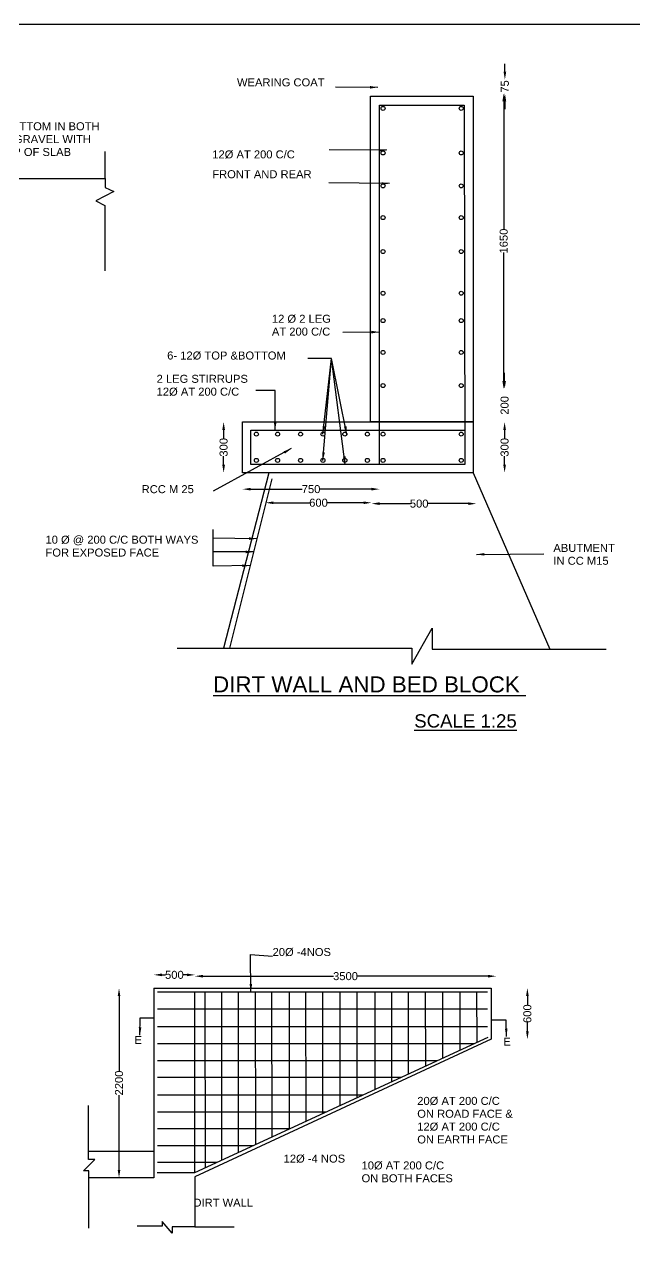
# Model space of a CAD drawing. Header units: millimetres. Extents: x -53248195 to -53221053, y 22139671 to 22157478.
# Drawn here: x -53231260 to -53226681, y 22148385 to 22157478 of the extents above; entities that cross this region are included whole.
import ezdxf

# ---------------------------------------------------------------- set-up
doc = ezdxf.new("R2010")
doc.units = ezdxf.units.MM
doc.header["$MEASUREMENT"] = 0
for name, color, linetype in [('DIMENSION', 7, 'Continuous'), ('DRAWING', 2, 'Continuous'), ('TEXT', 7, 'Continuous')]:
    doc.layers.add(name, color=color, linetype=linetype)
doc.styles.get("Standard").update_dxf_attribs({"font": 'arial.ttf', "height": 60})
doc.dimstyles.get("Standard").update_dxf_attribs({"dimtxt": 60, "dimasz": 60, "dimexe": 0.18, "dimexo": 0.0625, "dimgap": 0.09, "dimtad": 0, "dimdec": 0, "dimzin": 0, "dimdsep": 46, "dimtxsty": 'Standard', "dimcen": 0.09, "dimse1": 1, "dimse2": 1, "dimadec": 0, "dimazin": 0, "dimtfac": 1, "dimtdec": 0, "dimtofl": 0, "dimtmove": 0, "dimatfit": 3, "dimfxl": 1, "dimtolj": 1, "dimtzin": 0, "dimarcsym": 0})

# ---------------------------------------------------------------- blocks, each defined once
blk = doc.blocks.new('*D111')
at = {"layer": 'Defpoints', "color": 0, "transparency": 16777216}
for p in [(-53229622.1, 22154176), (-53228595.9, 22154176), (-53229622.1, 22153991.1)]:
    blk.add_point(p, dxfattribs=at)
at = {"layer": 'DIMENSION', "color": 0, "lineweight": -2, "transparency": 16777216}
for p, q in [((-53229562.1, 22153991.1), (-53229175, 22153991.1)), ((-53228655.9, 22153991.1), (-53229042.9, 22153991.1))]:
    blk.add_line(p, q, dxfattribs=at)
at = {"layer": 'DIMENSION', "color": 0, "transparency": 16777216}
for points in [[(-53229562.1, 22154001.1), (-53229562.1, 22153981.1), (-53229622.1, 22153991.1)], [(-53228655.9, 22154001.1), (-53228655.9, 22153981.1), (-53228595.9, 22153991.1)]]:
    blk.add_solid(points, dxfattribs=at)
at = {"layer": 'DIMENSION', "color": 0, "transparency": 16777216, "insert": (-53229109, 22153991.1), "char_height": 60, "attachment_point": 5}
blk.add_mtext('\\A1;750', dxfattribs=at)
blk = doc.blocks.new('*D112')
at = {"layer": 'Defpoints', "color": 0, "transparency": 16777216}
for p in [(-53229451, 22153889.2), (-53229451, 22153873.7), (-53228655.5, 22153875.6)]:
    blk.add_point(p, dxfattribs=at)
at = {"layer": 'DIMENSION', "color": 0, "lineweight": -2, "transparency": 16777216}
for p, q in [((-53229391, 22153889.2), (-53229119.7, 22153889.2)), ((-53228715.5, 22153889.2), (-53228986.8, 22153889.2))]:
    blk.add_line(p, q, dxfattribs=at)
at = {"layer": 'DIMENSION', "color": 0, "transparency": 16777216}
for points in [[(-53229391, 22153899.2), (-53229391, 22153879.2), (-53229451, 22153889.2)], [(-53228715.5, 22153899.2), (-53228715.5, 22153879.2), (-53228655.5, 22153889.2)]]:
    blk.add_solid(points, dxfattribs=at)
at = {"layer": 'DIMENSION', "color": 0, "transparency": 16777216, "insert": (-53229053.3, 22153889.2), "char_height": 60, "attachment_point": 5}
blk.add_mtext('\\A1;600', dxfattribs=at)
blk = doc.blocks.new('*D113')
at = {"layer": 'Defpoints', "color": 0, "transparency": 16777216}
for p in [(-53228655.5, 22153889.2), (-53227869.4, 22153882.4), (-53227869.4, 22153882.4)]:
    blk.add_point(p, dxfattribs=at)
at = {"layer": 'DIMENSION', "color": 0, "lineweight": -2, "transparency": 16777216}
for p, q in [((-53228595.5, 22153882.4), (-53228364.4, 22153882.4)), ((-53227929.4, 22153882.4), (-53228231.9, 22153882.4))]:
    blk.add_line(p, q, dxfattribs=at)
at = {"layer": 'DIMENSION', "color": 0, "transparency": 16777216}
for points in [[(-53228595.5, 22153892.4), (-53228595.5, 22153872.4), (-53228655.5, 22153882.4)], [(-53227929.4, 22153892.4), (-53227929.4, 22153872.4), (-53227869.4, 22153882.4)]]:
    blk.add_solid(points, dxfattribs=at)
at = {"layer": 'DIMENSION', "color": 0, "transparency": 16777216, "insert": (-53228298.2, 22153882.4), "char_height": 60, "attachment_point": 5}
blk.add_mtext('\\A1;500', dxfattribs=at)
blk = doc.blocks.new('*D114')
at = {"layer": 'Defpoints', "color": 0, "transparency": 16777216}
for p in [(-53229764.8, 22154495.1), (-53229622.1, 22154495.1), (-53229622.1, 22154114.3)]:
    blk.add_point(p, dxfattribs=at)
at = {"layer": 'DIMENSION', "color": 0, "lineweight": -2, "transparency": 16777216}
for p, q in [((-53229764.8, 22154435.1), (-53229764.8, 22154370.9)), ((-53229764.8, 22154174.3), (-53229764.8, 22154238.4))]:
    blk.add_line(p, q, dxfattribs=at)
at = {"layer": 'DIMENSION', "color": 0, "transparency": 16777216}
for points in [[(-53229774.8, 22154435.1), (-53229754.8, 22154435.1), (-53229764.8, 22154495.1)], [(-53229774.8, 22154174.3), (-53229754.8, 22154174.3), (-53229764.8, 22154114.3)]]:
    blk.add_solid(points, dxfattribs=at)
at = {"layer": 'DIMENSION', "color": 0, "transparency": 16777216, "insert": (-53229764.8, 22154304.7), "char_height": 60, "attachment_point": 5, "rotation": 90}
blk.add_mtext('\\A1;300', dxfattribs=at)
blk = doc.blocks.new('*D115')
at = {"layer": 'Defpoints', "color": 0, "transparency": 16777216}
for p in [(-53227893.3, 22154495.1), (-53227893.3, 22154114.3), (-53227657.5, 22154114.3)]:
    blk.add_point(p, dxfattribs=at)
at = {"layer": 'DIMENSION', "color": 0, "lineweight": -2, "transparency": 16777216}
for p, q in [((-53227657.5, 22154435.1), (-53227657.5, 22154370.9)), ((-53227657.5, 22154174.3), (-53227657.5, 22154238.4))]:
    blk.add_line(p, q, dxfattribs=at)
at = {"layer": 'DIMENSION', "color": 0, "transparency": 16777216}
for points in [[(-53227667.5, 22154435.1), (-53227647.5, 22154435.1), (-53227657.5, 22154495.1)], [(-53227667.5, 22154174.3), (-53227647.5, 22154174.3), (-53227657.5, 22154114.3)]]:
    blk.add_solid(points, dxfattribs=at)
at = {"layer": 'DIMENSION', "color": 0, "transparency": 16777216, "insert": (-53227657.5, 22154304.7), "char_height": 60, "attachment_point": 5, "rotation": 90}
blk.add_mtext('\\A1;300', dxfattribs=at)
blk = doc.blocks.new('*D116')
at = {"layer": 'Defpoints', "color": 0, "transparency": 16777216}
for p in [(-53227664.2, 22154743.4), (-53227657.4, 22154743.4), (-53227657.5, 22154495.1)]:
    blk.add_point(p, dxfattribs=at)
at = {"layer": 'DIMENSION', "color": 0, "lineweight": -2, "transparency": 16777216}
for p, q in [((-53227657.4, 22154803.4), (-53227657.4, 22154863.4)), ((-53227657.4, 22154435.1), (-53227657.4, 22154375.1))]:
    blk.add_line(p, q, dxfattribs=at)
at = {"layer": 'DIMENSION', "color": 0, "transparency": 16777216}
for points in [[(-53227667.4, 22154803.4), (-53227647.4, 22154803.4), (-53227657.4, 22154743.4)], [(-53227667.4, 22154435.1), (-53227647.4, 22154435.1), (-53227657.4, 22154495.1)]]:
    blk.add_solid(points, dxfattribs=at)
at = {"layer": 'DIMENSION', "color": 0, "transparency": 16777216, "insert": (-53227657.4, 22154619.2), "char_height": 60, "attachment_point": 5, "rotation": 90}
blk.add_mtext('\\A1;200', dxfattribs=at)
blk = doc.blocks.new('*D117')
at = {"layer": 'Defpoints', "color": 0, "transparency": 16777216}
for p in [(-53227678.5, 22156959.7), (-53227664.1, 22156959.7), (-53227657.4, 22154743.4)]:
    blk.add_point(p, dxfattribs=at)
at = {"layer": 'DIMENSION', "color": 0, "lineweight": -2, "transparency": 16777216}
for p, q in [((-53227664.1, 22156899.7), (-53227664.1, 22155938.3)), ((-53227664.1, 22154803.4), (-53227664.1, 22155764.8))]:
    blk.add_line(p, q, dxfattribs=at)
at = {"layer": 'DIMENSION', "color": 0, "transparency": 16777216}
for points in [[(-53227674.1, 22156899.7), (-53227654.1, 22156899.7), (-53227664.1, 22156959.7)], [(-53227674.1, 22154803.4), (-53227654.1, 22154803.4), (-53227664.1, 22154743.4)]]:
    blk.add_solid(points, dxfattribs=at)
at = {"layer": 'DIMENSION', "color": 0, "transparency": 16777216, "insert": (-53227664.1, 22155851.5), "char_height": 60, "attachment_point": 5, "rotation": 90}
blk.add_mtext('\\A1;1650', dxfattribs=at)
blk = doc.blocks.new('*D118')
at = {"layer": 'Defpoints', "color": 0, "transparency": 16777216}
for p in [(-53227662.4, 22157061.9), (-53227655.4, 22157061.9), (-53227664.1, 22156959.7)]:
    blk.add_point(p, dxfattribs=at)
at = {"layer": 'DIMENSION', "color": 0, "lineweight": -2, "transparency": 16777216}
for p, q in [((-53227655.4, 22157121.9), (-53227655.4, 22157181.9)), ((-53227655.4, 22156899.7), (-53227655.4, 22156839.7))]:
    blk.add_line(p, q, dxfattribs=at)
at = {"layer": 'DIMENSION', "color": 0, "transparency": 16777216}
for points in [[(-53227665.4, 22157121.9), (-53227645.4, 22157121.9), (-53227655.4, 22157061.9)], [(-53227665.4, 22156899.7), (-53227645.4, 22156899.7), (-53227655.4, 22156959.7)]]:
    blk.add_solid(points, dxfattribs=at)
at = {"layer": 'DIMENSION', "color": 0, "transparency": 16777216, "insert": (-53227655.4, 22157010.8), "char_height": 60, "attachment_point": 5, "rotation": 90}
blk.add_mtext('\\A1;75', dxfattribs=at)
blk = doc.blocks.new('*D119')
at = {"layer": 'Defpoints', "color": 0, "transparency": 16777216}
for p in [(-53230288.2, 22150348.6), (-53230288.2, 22150221.2), (-53229980.1, 22150221.2)]:
    blk.add_point(p, dxfattribs=at)
at = {"layer": 'DIMENSION', "color": 0, "lineweight": -2, "transparency": 16777216}
for p, q in [((-53230228.2, 22150348.6), (-53230200.4, 22150348.6)), ((-53230040.1, 22150348.6), (-53230067.9, 22150348.6))]:
    blk.add_line(p, q, dxfattribs=at)
at = {"layer": 'DIMENSION', "color": 0, "transparency": 16777216}
for points in [[(-53230228.2, 22150358.6), (-53230228.2, 22150338.6), (-53230288.2, 22150348.6)], [(-53230040.1, 22150358.6), (-53230040.1, 22150338.6), (-53229980.1, 22150348.6)]]:
    blk.add_solid(points, dxfattribs=at)
at = {"layer": 'DIMENSION', "color": 0, "transparency": 16777216, "insert": (-53230134.2, 22150348.6), "char_height": 60, "attachment_point": 5}
blk.add_mtext('\\A1;500', dxfattribs=at)
blk = doc.blocks.new('*D120')
at = {"layer": 'Defpoints', "color": 0, "transparency": 16777216}
for p in [(-53229980.1, 22150348.6), (-53227721.2, 22150338.8), (-53227721.2, 22150338.8)]:
    blk.add_point(p, dxfattribs=at)
at = {"layer": 'DIMENSION', "color": 0, "lineweight": -2, "transparency": 16777216}
for p, q in [((-53229920.1, 22150338.8), (-53228940.2, 22150338.8)), ((-53227781.2, 22150338.8), (-53228761.1, 22150338.8))]:
    blk.add_line(p, q, dxfattribs=at)
at = {"layer": 'DIMENSION', "color": 0, "transparency": 16777216}
for points in [[(-53229920.1, 22150348.8), (-53229920.1, 22150328.8), (-53229980.1, 22150338.8)], [(-53227781.2, 22150348.8), (-53227781.2, 22150328.8), (-53227721.2, 22150338.8)]]:
    blk.add_solid(points, dxfattribs=at)
at = {"layer": 'DIMENSION', "color": 0, "transparency": 16777216, "insert": (-53228850.7, 22150338.8), "char_height": 60, "attachment_point": 5}
blk.add_mtext('\\A1;3500', dxfattribs=at)
blk = doc.blocks.new('*D121')
at = {"layer": 'Defpoints', "color": 0, "transparency": 16777216}
for p in [(-53227759.2, 22150249.1), (-53227486.6, 22150249.1), (-53227759.2, 22149866)]:
    blk.add_point(p, dxfattribs=at)
at = {"layer": 'DIMENSION', "color": 0, "lineweight": -2, "transparency": 16777216}
for p, q in [((-53227486.6, 22150189.1), (-53227486.6, 22150124)), ((-53227486.6, 22149926), (-53227486.6, 22149991.1))]:
    blk.add_line(p, q, dxfattribs=at)
at = {"layer": 'DIMENSION', "color": 0, "transparency": 16777216}
for points in [[(-53227496.6, 22150189.1), (-53227476.6, 22150189.1), (-53227486.6, 22150249.1)], [(-53227496.6, 22149926), (-53227476.6, 22149926), (-53227486.6, 22149866)]]:
    blk.add_solid(points, dxfattribs=at)
at = {"layer": 'DIMENSION', "color": 0, "transparency": 16777216, "insert": (-53227486.6, 22150057.6), "char_height": 60, "attachment_point": 5, "rotation": 90}
blk.add_mtext('\\A1;600', dxfattribs=at)
blk = doc.blocks.new('*D122')
at = {"layer": 'Defpoints', "color": 0, "transparency": 16777216}
for p in [(-53230288.2, 22150249.1), (-53230549.4, 22148826.4), (-53230288.2, 22148826.4)]:
    blk.add_point(p, dxfattribs=at)
at = {"layer": 'DIMENSION', "color": 0, "lineweight": -2, "transparency": 16777216}
for p, q in [((-53230549.4, 22150189.1), (-53230549.4, 22149627.9)), ((-53230549.4, 22148886.4), (-53230549.4, 22149447.7))]:
    blk.add_line(p, q, dxfattribs=at)
at = {"layer": 'DIMENSION', "color": 0, "transparency": 16777216}
for points in [[(-53230559.4, 22150189.1), (-53230539.4, 22150189.1), (-53230549.4, 22150249.1)], [(-53230559.4, 22148886.4), (-53230539.4, 22148886.4), (-53230549.4, 22148826.4)]]:
    blk.add_solid(points, dxfattribs=at)
at = {"layer": 'DIMENSION', "color": 0, "transparency": 16777216, "insert": (-53230549.4, 22149537.8), "char_height": 60, "attachment_point": 5, "rotation": 90}
blk.add_mtext('\\A1;2200', dxfattribs=at)

msp = doc.modelspace()

# ---------------------------------------------------------------- linework, layer by layer
at = {"layer": 'DIMENSION', "color": 0}
msp.add_lwpolyline([(-53221052.6, 22139670.9), (-53248194.7, 22139670.9), (-53248194.7, 22157477.5), (-53221052.6, 22157477.5)], close=True, dxfattribs=at)
at = {"layer": 'DRAWING', "color": 0}
for points in [[(-53227893.3, 22154495.1), (-53228662.3, 22154495.1), (-53228662.3, 22156937.9), (-53227893.3, 22156937.9)], [(-53227955.1, 22154176), (-53228595.9, 22154176), (-53228595.9, 22156871.5), (-53227959.8, 22156871.5)], [(-53229622.1, 22154495.1), (-53227893.3, 22154495.1), (-53227893.3, 22154114.3), (-53229622.1, 22154114.3)], [(-53229560.3, 22154433.3), (-53227955.1, 22154433.3), (-53227955.1, 22154176), (-53229560.3, 22154176)]]:
    msp.add_lwpolyline(points, close=True, dxfattribs=at)
for points in [[(-53233973.8, 22156321.7), (-53230652.4, 22156321.7), (-53230652.4, 22156524.1)], [(-53230652.4, 22156321.7), (-53230652.4, 22156254), (-53230589.3, 22156223.9), (-53230723.4, 22156154.5), (-53230655, 22156117.3), (-53230655, 22155627.6)], [(-53229425.5, 22154114.3), (-53229765.2, 22152798.7)], [(-53227893.3, 22154114.3), (-53227318.7, 22152790.8)], [(-53229402.1, 22154069), (-53229720.4, 22152798.7)], [(-53230113, 22152798.7), (-53228353.1, 22152798.7), (-53228353.1, 22152679.4), (-53228200.3, 22152949.6), (-53228200.3, 22152790.8), (-53226895.5, 22152790.8)], [(-53230288.2, 22150249.1), (-53230288.2, 22148826.4), (-53230775.2, 22148826.4)], [(-53230288.2, 22150249.1), (-53227759.2, 22150249.1), (-53227759.2, 22149866), (-53229981.9, 22148835.4), (-53229981.9, 22148459.4), (-53229685.4, 22148459.4)], [(-53230261.9, 22150221.2), (-53227786.3, 22150221.2)], [(-53229980.1, 22148867.5), (-53229980.1, 22150221.2)], [(-53229905.4, 22150221.2), (-53229904.3, 22148902.5)], [(-53229782, 22150221.2), (-53229780.9, 22148959.4)], [(-53229656.9, 22150221.2), (-53229655.9, 22149017.2)], [(-53229527.7, 22150221.2), (-53229526.7, 22149076.8)], [(-53229404.7, 22150221.2), (-53229403.7, 22149133.5)], [(-53229274.4, 22150221.2), (-53229273.6, 22149193.6)], [(-53229150.3, 22150221.2), (-53229149.5, 22149250.8)], [(-53229024.1, 22150221.2), (-53229023.3, 22149309.1)], [(-53228893.1, 22150221.2), (-53228892.4, 22149369.5)], [(-53228766.1, 22150221.2), (-53228765.4, 22149428.1)], [(-53228632, 22150221.2), (-53228631.4, 22149489.9)], [(-53228506.2, 22150221.2), (-53228505.6, 22149548)], [(-53228381.1, 22150221.2), (-53228380.5, 22149605.7)], [(-53228252.5, 22150221.2), (-53228252, 22149665)], [(-53228123.9, 22150221.2), (-53228123.4, 22149724.3)], [(-53227993.5, 22150221.2), (-53227993.1, 22149784.5)], [(-53227867.1, 22150221.2), (-53227866.8, 22149842.8)], [(-53230261.9, 22150093), (-53227786.3, 22150093)], [(-53230261.9, 22149962.6), (-53227786.3, 22149962.6)], [(-53230263.9, 22148867.5), (-53229980.1, 22148867.5), (-53227781.7, 22149882)], [(-53230261.9, 22149835.1), (-53227883.5, 22149835.1)], [(-53230261.9, 22149706.9), (-53228161.2, 22149706.9)], [(-53230261.9, 22149581.8), (-53228432.3, 22149581.8)], [(-53230261.9, 22149449), (-53228720.1, 22149449)], [(-53230775.2, 22148449.8), (-53230775.2, 22148878.7), (-53230815.5, 22148878.7), (-53230731.7, 22148964.9), (-53230778.1, 22148964.9), (-53230778.1, 22149368.8)], [(-53230261.9, 22149322.8), (-53228993.5, 22149322.8)], [(-53230261.9, 22149197), (-53229266.2, 22149197)], [(-53230288.2, 22149023.9), (-53230778.1, 22149023.9)], [(-53230261.9, 22149068.4), (-53229544.8, 22149068.4)], [(-53230261.9, 22148944.8), (-53229812.5, 22148944.8)], [(-53229981.9, 22148459.4), (-53230151, 22148459.4), (-53230151, 22148412.7), (-53230225.5, 22148500.4), (-53230225.5, 22148464.7), (-53230412.8, 22148464.7)]]:
    msp.add_lwpolyline(points, dxfattribs=at)
for centre in [(-53228569.3, 22156846.3), (-53227983.1, 22156846.3), (-53228569.3, 22156512.6), (-53227983.1, 22156512.6), (-53228569.3, 22156265.5), (-53227983.1, 22156265.5), (-53228569.3, 22156027.4), (-53227983.1, 22156027.4), (-53228569.3, 22155773), (-53227983.1, 22155773), (-53228569.3, 22155460.7), (-53227983.1, 22155460.7), (-53228569.3, 22155255.2), (-53227983.1, 22155255.2), (-53228569.3, 22155016.2), (-53227983.1, 22155016.2), (-53228569.3, 22154768), (-53227983.1, 22154768), (-53229519.2, 22154403.7), (-53229360, 22154403.7), (-53229188.1, 22154403.7), (-53229020.1, 22154403.7), (-53228855.8, 22154403.7), (-53228686.5, 22154403.7), (-53228569.3, 22154403.7), (-53227983.1, 22154403.7), (-53229519.2, 22154206.9), (-53229360, 22154206.9), (-53229188.1, 22154206.9), (-53229020.1, 22154206.9), (-53228855.8, 22154206.9), (-53228686.5, 22154206.9), (-53228569.3, 22154206.9), (-53227983.1, 22154206.9)]:
    msp.add_circle(centre, 15.1, dxfattribs=at)

# ---------------------------------------------------------------- texts
at = {"layer": 'TEXT', "color": 0}
for s, height, p in [('WEARING COAT ', 60, (-53229664.7, 22157011.6)), ('WITH 12 TOR AT 150 C/C ON TOP AND BOTTOM IN BOTH', 60, (-53232976.8, 22156682.5)), ('WAYS OVER 225 TH WELL COMPACTED GRAVEL WITH ', 60, (-53232976.8, 22156586.1)), ('75 TH WEARING COAT IN CC M30 ON TOP OF SLAB', 60, (-53232976.8, 22156489.7)), ('12Ø AT 200 C/C', 60, (-53229850.1, 22156471.6)), ('FRONT AND REAR ', 60, (-53229850.1, 22156322.9)), ('12 Ø 2 LEG', 60, (-53229402.8, 22155239)), ('AT 200 C/C', 60, (-53229402.8, 22155142.6)), ('6- 12Ø TOP &BOTTOM ', 60, (-53230188.2, 22154963.3)), ('2 LEG STIRRUPS ', 60, (-53230267.4, 22154788.6)), ('12Ø AT 200 C/C', 60, (-53230267.4, 22154692.3)), ('RCC M 25', 60, (-53230379.7, 22153961.1)), ('10 Ø @ 200 C/C BOTH WAYS ', 60, (-53231100.8, 22153582.1)), ('ABUTMENT ', 60, (-53227291.7, 22153520.4)), ('FOR EXPOSED FACE', 60, (-53231100.8, 22153485.7)), ('IN CC M15', 60, (-53227291.7, 22153424.1)), ('%%UDIRT WALL AND BED BLOCK ', 120, (-53229844.3, 22152467.2)), ('%%USCALE 1:25', 100, (-53228335.3, 22152203.2)), ('20Ø -4NOS', 60, (-53229397.7, 22150490)), ('E', 60, (-53230433.9, 22149830.3)), ('E', 60, (-53227667.2, 22149818.1)), ('20Ø AT 200 C/C', 60, (-53228312.7, 22149373.6)), ('ON ROAD FACE &', 60, (-53228312.7, 22149277.2)), ('12Ø AT 200 C/C', 60, (-53228312.7, 22149180.8)), ('ON EARTH FACE', 60, (-53228312.7, 22149084.4)), ('12Ø -4 NOS', 60, (-53229314.8, 22148940.8)), ('10Ø AT 200 C/C', 60, (-53228730.4, 22148889.7)), ('ON BOTH FACES', 60, (-53228730.4, 22148793.3)), ('DIRT WALL', 60, (-53229991.4, 22148610.6))]:
    msp.add_text(s, height=height, dxfattribs=at).set_placement(p)

# ---------------------------------------------------------------- dimensions: what is measured, and where the dimension line sits
at = {"layer": 'DIMENSION', "color": 0}
for base, p1, p2, text, picture, middle in [((-53227655.4, 22157061.9), (-53227664.1, 22156959.7), (-53227662.4, 22157061.9), '75', '*D118', (-53227655.4, 22157010.8)), ((-53227664.1, 22156959.7), (-53227657.4, 22154743.4), (-53227678.5, 22156959.7), '1650', '*D117', (-53227664.1, 22155851.5)), ((-53227657.4, 22154743.4), (-53227657.5, 22154495.1), (-53227664.2, 22154743.4), '200', '*D116', (-53227657.4, 22154619.2)), ((-53229764.8, 22154495.1), (-53229622.1, 22154114.3), (-53229622.1, 22154495.1), '300', '*D114', (-53229764.8, 22154304.7)), ((-53227657.5, 22154114.3), (-53227893.3, 22154495.1), (-53227893.3, 22154114.3), '300', '*D115', (-53227657.5, 22154304.7)), ((-53230549.4, 22148826.4), (-53230288.2, 22150249.1), (-53230288.2, 22148826.4), '2200', '*D122', (-53230549.4, 22149537.8)), ((-53227486.6, 22150249.1), (-53227759.2, 22149866), (-53227759.2, 22150249.1), '600', '*D121', (-53227486.6, 22150057.6))]:
    dim = msp.add_linear_dim(base=base, p1=p1, p2=p2, angle=90, text=text, dimstyle='Standard', dxfattribs=at)
    dim.commit()
    dim.dimension.update_dxf_attribs({"geometry": picture, "text_midpoint": middle})
for base, p1, p2, text, picture, middle in [((-53229622.1, 22153991.1), (-53228595.9, 22154176), (-53229622.1, 22154176), '750', '*D111', (-53229109, 22153991.1)), ((-53229451, 22153889.2), (-53228655.5, 22153875.6), (-53229451, 22153873.7), '600', '*D112', (-53229053.3, 22153889.2)), ((-53230288.2, 22150348.6), (-53229980.1, 22150221.2), (-53230288.2, 22150221.2), '500', '*D119', (-53230134.2, 22150348.6)), ((-53227721.2, 22150338.8), (-53229980.1, 22150348.6), (-53227721.2, 22150338.8), '3500', '*D120', (-53228850.7, 22150338.8))]:
    dim = msp.add_linear_dim(base=base, p1=p1, p2=p2, text=text, dimstyle='Standard', dxfattribs=at)
    dim.commit()
    dim.dimension.update_dxf_attribs({"geometry": picture, "text_midpoint": middle})
dim = msp.add_linear_dim(base=(-53227869.4, 22153882.4), p1=(-53228655.5, 22153889.2), p2=(-53227869.4, 22153882.4), text='500', dimstyle='Standard', dxfattribs=at)
dim.commit()
dim.dimension.update_dxf_attribs({"geometry": '*D113', "text_midpoint": (-53228298.2, 22153882.4), "dimtype": 160})

# ---------------------------------------------------------------- leaders
for points in [[(-53228607.7, 22157004.3), (-53228926.7, 22157006.1)], [(-53228540.8, 22156532.1), (-53228973.8, 22156535)], [(-53228520.6, 22156282.7), (-53228976.7, 22156288.5)], [(-53228595.9, 22155169.2), (-53228871.1, 22155166.6)], [(-53228840.9, 22154401.4), (-53228955.2, 22154971.2), (-53229133.3, 22154970.9)], [(-53229020.1, 22154206.9), (-53228955.2, 22154971.2)], [(-53229020.1, 22154403.7), (-53228955.2, 22154971.2)], [(-53228852.4, 22154176), (-53228955.2, 22154971.2)], [(-53229378.5, 22154433.3), (-53229378, 22154731.3), (-53229523.1, 22154730.6)], [(-53229257.1, 22154294.8), (-53229843.2, 22153976.4)], [(-53229565.2, 22153418.1), (-53229843.1, 22153413.4), (-53229843.1, 22153689.4)], [(-53229514.7, 22153619.6), (-53229845.7, 22153623.8)], [(-53229539.6, 22153520.3), (-53229842.3, 22153519.9)], [(-53227868.7, 22153502), (-53227363.3, 22153505.5)], [(-53229560.2, 22150221.2), (-53229562.6, 22150500.4), (-53229397.7, 22150490)], [(-53230392.2, 22149895.7), (-53230391.8, 22150025.4), (-53230288.2, 22150025.4)], [(-53227644.1, 22149885.4), (-53227646.6, 22150009.2), (-53227759.2, 22150009.2)]]:
    msp.add_leader(points, dimstyle='Standard', override={"dimgap": 0.09, "dimtad": 0}, dxfattribs=at)

doc.saveas('drawing.dxf')
